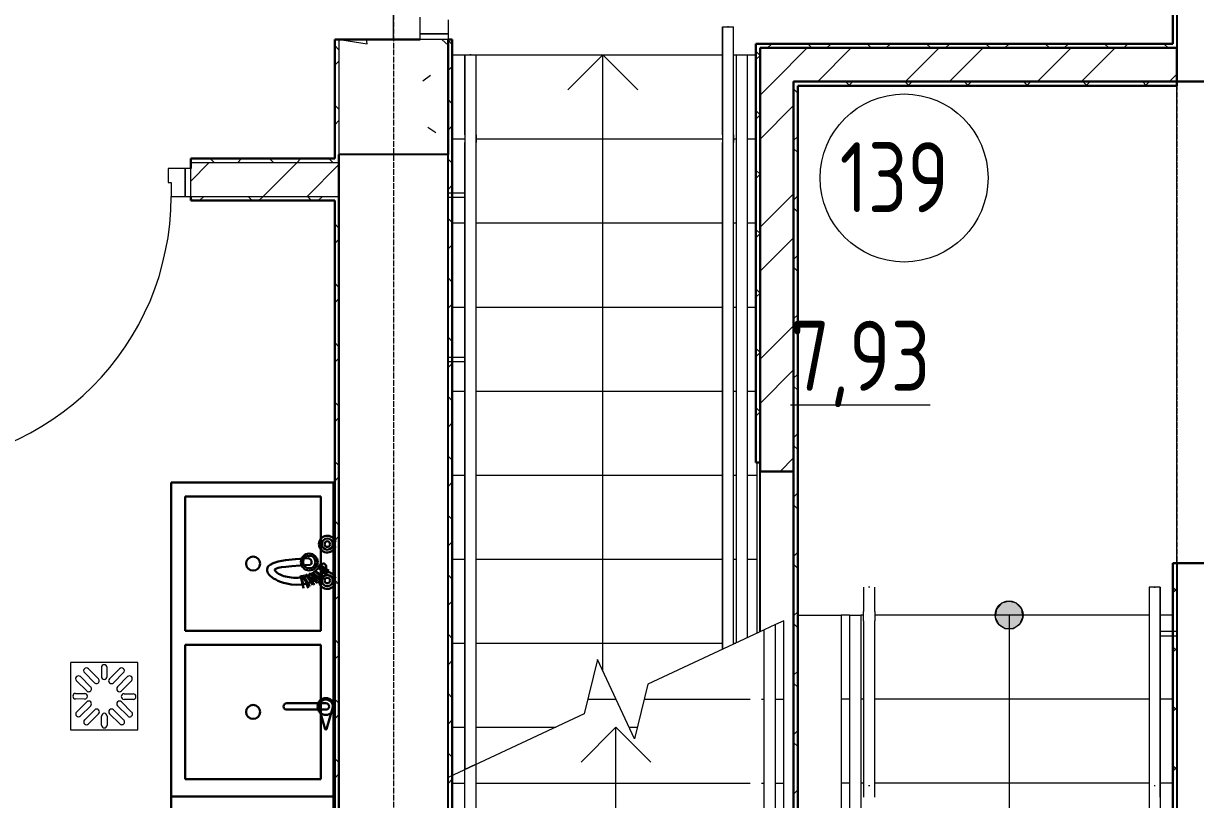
# Model space of a CAD drawing. Header units: millimetres. Extents: x -695119 to 412940, y -249585 to 622758.
# Drawn here: x 35872 to 40061, y -29629 to -26858 of the extents above; entities that cross this region are included whole.
import ezdxf

# ---------------------------------------------------------------- set-up
doc = ezdxf.new("R2010")
doc.units = ezdxf.units.MM
doc.linetypes.add('ADSK_Линия сетки', pattern=[25, 20, -2.5, 0, -2.5])
for name, color, linetype, lineweight in [('Каркас_Импост', 8, 'Continuous', 9), ('Лестницы', 8, 'Continuous', 9), ('Линии', 7, 'Continuous', 9), ('Марки помещений', 8, 'Continuous', 20), ('Монтажный зазор', 8, 'Continuous', 9), ('Ограждение', 8, 'Continuous', 9), ('Оси', 252, 'Continuous', 9), ('Панель', 252, 'Continuous', 30), ('Перекрытия', 7, 'Continuous', 18), ('Поручни', 8, 'Continuous', 9), ('Стены разрез', 7, 'Continuous', 30), ('Стены штриховка', 7, 'Continuous', 9), ('Стрелки вверх', 7, 'Continuous', 18)]:
    doc.layers.add(name, color=color, linetype=linetype, lineweight=lineweight)
doc.layers.add('Стены', color=194, linetype='Continuous')
doc.styles.add('GOST 2.304 type A_1', font='', dxfattribs={"height": 350})
doc.styles.get('GOST 2.304 type A_1').set_extended_font_data('GOST 2.304 type A')

# ---------------------------------------------------------------- blocks, each defined once
blk = doc.blocks.new('1 этаж')
at = {"layer": 'Стрелки вверх', "true_color": 0x636466}
h = blk.add_hatch(color=251, dxfattribs=at)
edge = h.paths.add_edge_path()
edge.add_arc((-5555.8, -110147.4), 50, 0, 360)
blk.add_hatch(color=251, dxfattribs=at).paths.add_polyline_path([(-5541.7, -110195.3), (-5518, -110180.1), (-5506.3, -110154.5), (-5510.3, -110126.6), (-5528.8, -110105.3), (-5555.8, -110097.4), (-5582.8, -110105.3), (-5601.3, -110126.6), (-5605.3, -110154.5), (-5593.6, -110180.1), (-5569.9, -110195.3)])
at = {"layer": 'Каркас_Импост', "color": 251, "true_color": 0x636466}
for p, q in [((-7660.8, -108072.4), (-7660.8, -108012.4)), ((-7560.8, -108022.4), (-7560.8, -108072.4)), ((-7560.8, -108072.4), (-7660.8, -108072.4)), ((-8500.8, -108552.4), (-8560.8, -108552.4)), ((-8560.8, -108552.4), (-8560.8, -108602.4)), ((-8500.8, -108652.4), (-8500.8, -108552.4)), ((-8560.8, -108602.4), (-8550.8, -108602.4)), ((-8550.8, -108602.4), (-8550.8, -108652.4)), ((-8550.8, -108652.4), (-8500.8, -108652.4))]:
    blk.add_line(p, q, dxfattribs=at)
at = {"layer": 'Лестницы', "color": 251, "true_color": 0x636466}
for p, q in [((-7545.8, -108147.4), (-7500.8, -108147.4)), ((-7460.8, -108147.4), (-6580.4, -108147.4)), ((-6540.4, -108147.4), (-6530.4, -108147.4)), ((-6490.4, -108147.4), (-6460.9, -108147.4)), ((-7545.8, -108447.4), (-7500.7, -108447.4)), ((-7545.8, -108447.4), (-7500.7, -108447.4)), ((-7460.9, -108447.4), (-6580.3, -108447.4)), ((-7460.9, -108447.4), (-6580.3, -108447.4)), ((-6540.5, -108447.4), (-6530.4, -108447.4)), ((-6540.5, -108447.4), (-6530.4, -108447.4)), ((-6490.4, -108447.4), (-6460.9, -108447.4)), ((-6490.4, -108447.4), (-6460.9, -108447.4)), ((-7545.8, -108747.4), (-7500.8, -108747.4)), ((-7545.8, -108747.4), (-7500.8, -108747.4)), ((-7460.8, -108747.4), (-6580.4, -108747.4)), ((-7460.8, -108747.4), (-6580.4, -108747.4)), ((-6540.4, -108747.4), (-6530.4, -108747.4)), ((-6540.4, -108747.4), (-6530.4, -108747.4)), ((-6490.4, -108747.4), (-6460.9, -108747.4)), ((-6490.4, -108747.4), (-6460.9, -108747.4)), ((-7545.8, -109047.4), (-7500.8, -109047.4)), ((-7545.8, -109047.4), (-7500.8, -109047.4)), ((-7460.8, -109047.4), (-6580.4, -109047.4)), ((-7460.8, -109047.4), (-6580.4, -109047.4)), ((-6540.4, -109047.4), (-6530.4, -109047.4)), ((-6540.4, -109047.4), (-6530.4, -109047.4)), ((-6490.4, -109047.4), (-6460.9, -109047.4)), ((-6490.4, -109047.4), (-6460.9, -109047.4)), ((-7545.8, -109347.4), (-7500.8, -109347.4)), ((-7545.8, -109347.4), (-7500.8, -109347.4)), ((-7460.8, -109347.4), (-6580.4, -109347.4)), ((-7460.8, -109347.4), (-6580.4, -109347.4)), ((-6540.4, -109347.4), (-6530.4, -109347.4)), ((-6540.4, -109347.4), (-6530.4, -109347.4)), ((-6490.4, -109347.4), (-6460.9, -109347.4)), ((-6490.4, -109347.4), (-6460.9, -109347.4)), ((-6455.8, -109647.4), (-6455.8, -109602.4)), ((-7545.8, -109647.4), (-7500.8, -109647.4)), ((-7545.8, -109647.4), (-7500.8, -109647.4)), ((-7460.8, -109647.4), (-6580.4, -109647.4)), ((-7460.8, -109647.4), (-6580.4, -109647.4)), ((-6540.4, -109647.4), (-6530.4, -109647.4)), ((-6540.4, -109647.4), (-6530.4, -109647.4)), ((-6490.4, -109647.4), (-6455.8, -109647.4)), ((-6490.4, -109647.4), (-6455.8, -109647.4)), ((-6455.8, -109947.4), (-6455.8, -109647.4)), ((-7545.8, -109947.4), (-7500.8, -109947.4)), ((-7545.8, -109947.4), (-7500.8, -109947.4)), ((-7460.8, -109947.4), (-6580.4, -109947.4)), ((-7460.8, -109947.4), (-6580.4, -109947.4)), ((-6540.4, -109947.4), (-6530.4, -109947.4)), ((-6540.4, -109947.4), (-6530.4, -109947.4)), ((-6490.4, -109947.4), (-6455.8, -109947.4)), ((-6490.4, -109947.4), (-6455.8, -109947.4)), ((-6455.8, -110211.9), (-6455.8, -109947.4)), ((-6360.8, -110167.6), (-6390.8, -110181.6)), ((-6360.8, -110447.4), (-6360.8, -110167.6)), ((-6125.8, -110147.4), (-6155.8, -110147.4)), ((-6155.8, -110147.4), (-6155.8, -110447.4)), ((-6125.8, -110147.4), (-6155.8, -110147.4)), ((-6075.8, -110147.4), (-6085.8, -110147.4)), ((-6075.8, -110147.4), (-6085.8, -110147.4)), ((-5055.8, -110147.4), (-6036, -110147.4)), ((-5055.8, -110147.4), (-6036, -110147.4)), ((-4970.8, -110147.4), (-5015.8, -110147.4)), ((-4970.8, -110147.4), (-5015.8, -110147.4)), ((-6430.8, -110200.2), (-6847.5, -110394.5)), ((-7545.8, -110247.4), (-7500.8, -110247.4)), ((-7545.8, -110247.4), (-7500.8, -110247.4)), ((-7460.8, -110247.4), (-6580.4, -110247.4)), ((-7460.8, -110247.4), (-6580.4, -110247.4)), ((-6540.4, -110247.4), (-6531.9, -110247.4)), ((-6540.4, -110247.4), (-6531.9, -110247.4)), ((-7026.8, -110305.8), (-7074.1, -110500.2)), ((-6894.8, -110589), (-7026.8, -110305.8)), ((-6847.5, -110394.5), (-6894.8, -110589)), ((-7061.3, -110447.4), (-6960.8, -110447.4)), ((-7061.3, -110447.4), (-6960.8, -110447.4)), ((-6860.4, -110447.4), (-6480.8, -110447.4)), ((-6860.4, -110447.4), (-6480.8, -110447.4)), ((-6440.8, -110447.4), (-6430.8, -110447.4)), ((-6440.8, -110447.4), (-6430.8, -110447.4)), ((-6390.8, -110447.4), (-6360.8, -110447.4)), ((-6390.8, -110447.4), (-6360.8, -110447.4)), ((-6360.8, -110747.4), (-6360.8, -110447.4)), ((-6155.8, -110447.4), (-6155.8, -110747.4)), ((-6125.8, -110447.4), (-6155.8, -110447.4)), ((-6125.8, -110447.4), (-6155.8, -110447.4)), ((-6075.8, -110447.4), (-6085.8, -110447.4)), ((-6075.8, -110447.4), (-6085.8, -110447.4)), ((-5055.8, -110447.4), (-6035.8, -110447.4)), ((-5055.8, -110447.4), (-6035.8, -110447.4)), ((-4970.8, -110447.4), (-5015.8, -110447.4)), ((-4970.8, -110447.4), (-5015.8, -110447.4)), ((-7074.1, -110500.2), (-7560.8, -110727.2)), ((-7545.8, -110547.4), (-7500.8, -110547.4)), ((-7545.8, -110547.4), (-7500.8, -110547.4)), ((-7460.8, -110547.4), (-7175.3, -110547.4)), ((-7460.8, -110547.4), (-7175.3, -110547.4)), ((-6914.2, -110547.4), (-6884.7, -110547.4)), ((-6914.2, -110547.4), (-6884.7, -110547.4)), ((-7545.8, -110747.4), (-7500.8, -110747.4)), ((-7545.8, -110747.4), (-7500.8, -110747.4)), ((-7460.8, -110747.4), (-6480.8, -110747.4)), ((-7460.8, -110747.4), (-6480.8, -110747.4)), ((-6440.8, -110747.4), (-6430.8, -110747.4)), ((-6440.8, -110747.4), (-6430.8, -110747.4)), ((-6390.8, -110747.4), (-6360.8, -110747.4)), ((-6390.8, -110747.4), (-6360.8, -110747.4)), ((-6360.8, -111047.4), (-6360.8, -110747.4)), ((-6155.8, -110747.4), (-6155.8, -111047.4)), ((-6125.8, -110747.4), (-6155.8, -110747.4)), ((-6125.8, -110747.4), (-6155.8, -110747.4)), ((-6075.8, -110747.4), (-6085.8, -110747.4)), ((-6075.8, -110747.4), (-6085.8, -110747.4)), ((-5055.8, -110747.4), (-6035.8, -110747.4)), ((-5055.8, -110747.4), (-6035.8, -110747.4)), ((-4970.8, -110747.4), (-5015.8, -110747.4)), ((-4970.8, -110747.4), (-5015.8, -110747.4))]:
    blk.add_line(p, q, dxfattribs=at)
at = {"layer": 'Линии', "color": 251, "lineweight": 30, "true_color": 0x636466}
for p, q in [((-8550.9, -110795), (-8550.9, -109673.8)), ((-7970.5, -109673.8), (-8550.9, -109673.8)), ((-7970.5, -109673.8), (-7970.5, -110795)), ((-8500.2, -110203.4), (-8500.2, -109724.5)), ((-8500.2, -109724.5), (-8015.6, -109724.5)), ((-8015.6, -109724.5), (-8015.6, -110203.4)), ((-8088.9, -110006.2), (-8077.4, -110052)), ((-8077.4, -110052), (-8083.4, -110004.8)), ((-8060.7, -110051.3), (-8078.3, -110004.2)), ((-8078.3, -110004.2), (-8054.7, -110045.2)), ((-8044.3, -110039.2), (-8069.8, -110001.4)), ((-8038.2, -110040), (-8060.5, -110006.8)), ((-8060.5, -110006.8), (-8028.2, -110033.3)), ((-8057.3, -109998.3), (-8027.6, -110028)), ((-8049.4, -110000.5), (-8019.2, -110022.3)), ((-8045.8, -109995.5), (-8012.3, -110020.6)), ((-8038.1, -109989.3), (-8004.3, -110017.5)), ((-8004.3, -110011.8), (-8038.1, -109989.3)), ((-7993.1, -110000.6), (-8026.9, -109972.4)), ((-8026.9, -109972.4), (-7987.4, -109994.9)), ((-8026.9, -109978), (-7993.1, -110006.2)), ((-7987.4, -109989.3), (-8021.2, -109966.8)), ((-8015.6, -110203.4), (-8500.2, -110203.4)), ((-8500.2, -110733), (-8500.2, -110254.1)), ((-8500.2, -110254.1), (-8015.6, -110254.1)), ((-8015.6, -110254.1), (-8015.6, -110733)), ((-8137.5, -110462.6), (-7997.6, -110462.6)), ((-7997.6, -110485.1), (-8137.5, -110485.1)), ((-8000.3, -110554.5), (-8021.7, -110480.8)), ((-7995, -110554.5), (-7973.6, -110480.8)), ((-8015.6, -110733), (-8500.2, -110733)), ((-8550.9, -112445.9), (-8550.9, -110795)), ((-7970.5, -110795), (-8550.9, -110795)), ((-7970.5, -110795), (-8550.9, -110795)), ((-7970.5, -110795), (-7970.5, -112445.9))]:
    blk.add_line(p, q, dxfattribs=at)
at = {"layer": 'Линии', "color": 251, "true_color": 0x636466}
for p, q in [((-8670.2, -110317.4), (-8910.9, -110317.4)), ((-8910.2, -110317.9), (-8910.2, -110557.9)), ((-8810.4, -110375.2), (-8846.6, -110339)), ((-8799.9, -110334.6), (-8799.9, -110367)), ((-8779.9, -110367), (-8779.9, -110334.6)), ((-8735, -110339), (-8771.2, -110375.2)), ((-8670.2, -110557.9), (-8670.2, -110317.4)), ((-8852.4, -110418.3), (-8888.6, -110382.1)), ((-8875, -110367.4), (-8838.8, -110403.6)), ((-8860.7, -110353.1), (-8824.5, -110389.3)), ((-8757, -110389.3), (-8720.8, -110353.1)), ((-8742.7, -110403.6), (-8706.5, -110367.4)), ((-8691.8, -110382.1), (-8728.1, -110418.3)), ((-8859.8, -110447.4), (-8892.2, -110447.2)), ((-8892.1, -110427.2), (-8859.7, -110427.4)), ((-8888.6, -110493.7), (-8852.4, -110457.5)), ((-8728.1, -110457.5), (-8691.8, -110493.7)), ((-8686.7, -110448.6), (-8719, -110448.4)), ((-8718.9, -110428.4), (-8686.5, -110428.6)), ((-8838.3, -110471.7), (-8874.5, -110507.9)), ((-8860.2, -110522.2), (-8824, -110485.9)), ((-8809.8, -110500.1), (-8846.1, -110536.3)), ((-8799.4, -110540.7), (-8799.4, -110508.3)), ((-8779.4, -110508.3), (-8779.4, -110540.7)), ((-8734.4, -110536.3), (-8770.6, -110500.1)), ((-8756.5, -110485.9), (-8720.3, -110522.2)), ((-8706, -110507.9), (-8742.2, -110471.7)), ((-8910.2, -110557.9), (-8670.2, -110557.9))]:
    blk.add_line(p, q, dxfattribs=at)
at = {"layer": 'Линии', "color": 251, "lineweight": 30, "true_color": 0x636466}
for centre, radius in [((-7992.6, -109894.1), 20), ((-7992.6, -109894.1), 10), ((-8257.9, -109963.9), 25), ((-8057, -109958.1), 30), ((-8057, -109958.1), 22.2), ((-7992.6, -110024.1), 20), ((-7992.6, -110024.1), 10), ((-7997.6, -110473.8), 30), ((-8257.9, -110493.6), 25)]:
    blk.add_circle(centre, radius, dxfattribs=at)
for centre, radius, start, end in [((-7992.6, -109894.1), 30, 16.4282, 343.5718), ((-8062.8, -109958.1), 14.1, 312.3863, 81.5486), ((-8007.4, -109974.9), 11.2, 321.6726, 97.6124), ((-7992.6, -110024.1), 30, 16.4282, 343.5718), ((-8137.5, -110473.8), 11.3, 90, 270), ((-7997.6, -110473.8), 25, 343.8724, 196.1276), ((-7997.6, -110473.8), 11.3, 270, 90), ((-7997.6, -110553.8), 2.8, 196.1276, 343.8724)]:
    blk.add_arc(centre, radius, start, end, dxfattribs=at)
at = {"layer": 'Линии', "color": 251, "true_color": 0x636466}
for centre, start, end in [((-8853.7, -110346), 45, 225), ((-8789.9, -110334.6), 0, 180), ((-8727.9, -110346), 315, 135), ((-8882.1, -110374.5), 45, 225), ((-8817.4, -110382.3), 225, 45), ((-8789.9, -110367), 180, 0), ((-8764.1, -110382.3), 135, 315), ((-8699.5, -110374.5), 315, 135), ((-8845.3, -110411.2), 225, 45), ((-8735.1, -110411.2), 135, 315), ((-8892.1, -110437.2), 89.6219, 269.6219), ((-8859.8, -110437.4), 269.6219, 89.6219), ((-8845.3, -110464.6), 315, 135), ((-8735.1, -110464.6), 45, 225), ((-8719, -110438.4), 89.6219, 269.6219), ((-8686.6, -110438.6), 269.6219, 89.6219), ((-8881.5, -110500.8), 135, 315), ((-8816.9, -110493), 315, 135), ((-8789.4, -110508.3), 0, 180), ((-8763.6, -110493), 45, 225), ((-8698.9, -110500.8), 225, 45), ((-8853.1, -110529.2), 135, 315), ((-8789.4, -110540.7), 180, 0), ((-8727.3, -110529.2), 225, 45)]:
    blk.add_arc(centre, 10, start, end, dxfattribs=at)
at = {"layer": 'Линии', "color": 251, "lineweight": 30, "true_color": 0x636466}
for points, knots in [([(-8060.7, -109944.2), (-8199.1, -109951.5), (-8211.2, -109983.9), (-8203.2, -110006), (-8144.2, -110044.3), (-8037.6, -110044.4), (-7998.6, -109981.9)], [0, 0, 0, 0, 0.2141478, 0.3540224, 0.5722614, 0.84516, 0.84516, 0.84516, 0.84516]), ([(-8053.3, -109968.5), (-8162.1, -109974.2), (-8185.3, -109982.2), (-8175.4, -109994.1), (-8155, -110008.9), (-8093.6, -110019.4), (-8043.5, -110005), (-8008.9, -109963.8)], [0, 0, 0, 0, 0.1588424, 0.2283923, 0.3381749, 0.4869769, 0.6663289, 0.6663289, 0.6663289, 0.6663289])]:
    blk.add_open_spline(points, degree=3, knots=knots, dxfattribs=at)
at = {"layer": 'Марки помещений', "color": 251, "true_color": 0x636466}
blk.add_circle((-5931, -108586.7), 300, dxfattribs=at)
at = {"layer": 'Монтажный зазор', "color": 251, "true_color": 0x636466}
for p, q in [((-7660.8, -108092.4), (-7660.8, -108072.4)), ((-7660.8, -108072.4), (-7560.8, -108072.4)), ((-7560.8, -108072.4), (-7560.8, -108092.4)), ((-7560.8, -108092.4), (-7660.8, -108092.4)), ((-8500.8, -108552.4), (-8500.8, -108652.4)), ((-8480.8, -108552.4), (-8500.8, -108552.4)), ((-8480.8, -108652.4), (-8480.8, -108552.4)), ((-8500.8, -108652.4), (-8480.8, -108652.4))]:
    blk.add_line(p, q, dxfattribs=at)
at = {"layer": 'Ограждение', "color": 251, "true_color": 0x636466}
for p, q in [((-6580.4, -108047.4), (-6580.4, -108147.4)), ((-6580.4, -108047.4), (-6540.4, -108047.4)), ((-6580.4, -108432.5), (-6580.4, -108047.4)), ((-6558.1, -108047.4), (-6562.7, -108047.4)), ((-6540.4, -108147.4), (-6540.4, -108047.4)), ((-6540.4, -108432.5), (-6540.4, -108047.4)), ((-7500.8, -108147.4), (-7500.8, -108432.5)), ((-7500.8, -108147.4), (-7460.8, -108147.4)), ((-7500.8, -108432.5), (-7500.8, -108147.4)), ((-7500.8, -108147.4), (-7460.8, -108147.4)), ((-7500.8, -108432.5), (-7500.8, -108147.4)), ((-7478.5, -108147.4), (-7483.1, -108147.4)), ((-7460.8, -108432.5), (-7460.8, -108147.4)), ((-7460.8, -108432.5), (-7460.8, -108147.4)), ((-7460.8, -108432.5), (-7460.8, -108147.4)), ((-6580.4, -108147.4), (-6580.4, -108432.5)), ((-6540.4, -108432.5), (-6540.4, -108147.4)), ((-7500.8, -108432.5), (-7500.8, -108459.8)), ((-7500.8, -108432.5), (-7500.8, -108459.8)), ((-7500.8, -108432.5), (-7500.8, -108449)), ((-7500.8, -108432.5), (-7500.8, -108449)), ((-7500.8, -108448.9), (-7500.8, -110699.2)), ((-7460.8, -108432.5), (-7460.8, -108459.8)), ((-7460.8, -108432.5), (-7460.8, -108459.8)), ((-7460.8, -108432.5), (-7460.8, -108449)), ((-7460.8, -108432.5), (-7460.8, -108449)), ((-7460.8, -110680.5), (-7460.8, -108448.9)), ((-6580.4, -108432.5), (-6580.4, -108459.8)), ((-6580.4, -108432.5), (-6580.4, -108449)), ((-6580.4, -108432.5), (-6580.4, -108449)), ((-6580.4, -108448.9), (-6580.4, -110270)), ((-6540.4, -108432.5), (-6540.4, -108459.8)), ((-6540.4, -108432.5), (-6540.4, -108449)), ((-6540.4, -108432.5), (-6540.4, -108449)), ((-6540.4, -110251.3), (-6540.4, -108448.9)), ((-7500.8, -110699.2), (-7500.8, -108459.8)), ((-7500.8, -110699.2), (-7500.8, -108459.8)), ((-7460.8, -110680.5), (-7460.8, -108459.8)), ((-7460.8, -110680.5), (-7460.8, -108459.8)), ((-6580.4, -110270), (-6580.4, -108459.8)), ((-6540.4, -110251.3), (-6540.4, -108459.8)), ((-7500.8, -108640.6), (-7560.8, -108640.6)), ((-7560.8, -108655.6), (-7500.8, -108655.6)), ((-7500.8, -109227.5), (-7560.8, -109227.5)), ((-7560.8, -109242.5), (-7500.8, -109242.5)), ((-6075.8, -110047.4), (-6075.8, -110134.5)), ((-6053.5, -110047.4), (-6058.1, -110047.4)), ((-6035.8, -110134.5), (-6035.8, -110047.4)), ((-5055.8, -110047.4), (-5055.8, -110798)), ((-5015.8, -110047.4), (-5055.8, -110047.4)), ((-5055.8, -110047.4), (-5055.8, -111036.1)), ((-5015.8, -110798), (-5015.8, -110047.4)), ((-5015.8, -110047.4), (-5015.8, -111036.1)), ((-6075.8, -110168.3), (-6075.8, -110798)), ((-6035.8, -110798), (-6035.8, -110168.3)), ((-4955.8, -110206.4), (-5015.8, -110206.4)), ((-5015.8, -110221.4), (-4955.8, -110221.4)), ((-7460.8, -110680.5), (-7500.8, -110699.2)), ((-7500.8, -111636.1), (-7500.8, -110699.2)), ((-7460.8, -111636.1), (-7460.8, -110680.5)), ((-6053.7, -110756.7), (-6057.9, -110756.7)), ((-5033.7, -110756.7), (-5037.9, -110756.7))]:
    blk.add_line(p, q, dxfattribs=at)
at = {"layer": 'Ограждение', "color": 251, "true_color": 0x636466, "flags": 128}
for points in [[(-7500.8, -108432.5), (-7500.8, -108433.7), (-7500.8, -108434.9), (-7500.8, -108436.1), (-7500.8, -108437.3), (-7500.8, -108438.5), (-7500.8, -108439.7), (-7500.8, -108440.8), (-7500.8, -108442), (-7500.8, -108443.1), (-7500.8, -108444.2), (-7500.8, -108445.3), (-7500.8, -108446.4), (-7500.8, -108447.5), (-7500.8, -108448.5), (-7500.8, -108448.9)], [(-7500.8, -108432.5), (-7500.8, -108433.7), (-7500.8, -108434.9), (-7500.8, -108436.1), (-7500.8, -108437.3), (-7500.8, -108438.5), (-7500.8, -108439.7), (-7500.8, -108440.8), (-7500.8, -108442), (-7500.8, -108443.1), (-7500.8, -108444.2), (-7500.8, -108445.3)], [(-7460.8, -108448.9), (-7460.8, -108447.9), (-7460.8, -108446.8), (-7460.8, -108445.8), (-7460.8, -108444.7), (-7460.8, -108443.6), (-7460.8, -108442.4), (-7460.8, -108441.3), (-7460.8, -108440.2), (-7460.8, -108439), (-7460.8, -108437.8), (-7460.8, -108436.6), (-7460.8, -108435.4), (-7460.8, -108434.2), (-7460.8, -108433), (-7460.8, -108432.5)], [(-7460.8, -108445.8), (-7460.8, -108444.7), (-7460.8, -108443.6), (-7460.8, -108442.4), (-7460.8, -108441.3), (-7460.8, -108440.2), (-7460.8, -108439), (-7460.8, -108437.8), (-7460.8, -108436.6), (-7460.8, -108435.4), (-7460.8, -108434.2), (-7460.8, -108433)], [(-6580.4, -108432.5), (-6580.4, -108433.7), (-6580.4, -108434.9), (-6580.4, -108436.1), (-6580.4, -108437.3), (-6580.4, -108438.5), (-6580.4, -108439.7), (-6580.4, -108440.8), (-6580.4, -108442), (-6580.4, -108443.1), (-6580.4, -108444.2), (-6580.4, -108445.3), (-6580.4, -108446.4), (-6580.4, -108447.5), (-6580.4, -108448.5), (-6580.4, -108448.9)], [(-6580.4, -108432.5), (-6580.4, -108433.7), (-6580.4, -108434.9), (-6580.4, -108436.1), (-6580.4, -108437.3), (-6580.4, -108438.5), (-6580.4, -108439.7), (-6580.4, -108440.8), (-6580.4, -108442), (-6580.4, -108443.1), (-6580.4, -108444.2), (-6580.4, -108445.3)], [(-6540.4, -108448.9), (-6540.4, -108447.9), (-6540.4, -108446.8), (-6540.4, -108445.8), (-6540.4, -108444.7), (-6540.4, -108443.6), (-6540.4, -108442.4), (-6540.4, -108441.3), (-6540.4, -108440.2), (-6540.4, -108439), (-6540.4, -108437.8), (-6540.4, -108436.6), (-6540.4, -108435.4), (-6540.4, -108434.2), (-6540.4, -108433), (-6540.4, -108432.5)], [(-6540.4, -108445.8), (-6540.4, -108444.7), (-6540.4, -108443.6), (-6540.4, -108442.4), (-6540.4, -108441.3), (-6540.4, -108440.2), (-6540.4, -108439), (-6540.4, -108437.8), (-6540.4, -108436.6), (-6540.4, -108435.4), (-6540.4, -108434.2), (-6540.4, -108433)], [(-5037.8, -110047.4), (-5035.8, -110047.4), (-5033.8, -110047.4)], [(-6075.8, -110168.3), (-6075.8, -110165.8), (-6075.8, -110163.2), (-6075.8, -110160.7), (-6075.8, -110158.1), (-6075.8, -110155.4), (-6075.8, -110152.7), (-6075.8, -110150), (-6075.8, -110147.3), (-6075.8, -110144.5), (-6075.8, -110141.7), (-6075.8, -110138.9), (-6075.8, -110136.1), (-6075.8, -110134.5)], [(-6035.8, -110134.5), (-6035.8, -110137.3), (-6035.8, -110140.1), (-6035.8, -110142.9), (-6035.8, -110145.7), (-6035.8, -110148.4), (-6035.8, -110151.2), (-6035.8, -110153.9), (-6035.8, -110156.5), (-6035.8, -110159.2), (-6035.8, -110161.8), (-6035.8, -110164.3), (-6035.8, -110166.8), (-6035.8, -110168.3)]]:
    blk.add_lwpolyline(points, dxfattribs=at)
at = {"layer": 'Оси', "color": 251, "linetype": 'ADSK_Линия сетки', "true_color": 0x636466}
for p, q in [((-7755.8, -96281.4), (-7755.8, -116493.8)), ((-4955.8, -96281.4), (-4955.8, -116493.8))]:
    blk.add_line(p, q, dxfattribs=at)
at = {"layer": 'Панель', "color": 251, "lineweight": 9, "true_color": 0x636466}
blk.add_arc((-9510.8, -108652.4), 960, 270, 0, dxfattribs=at)
at = {"layer": 'Перекрытия', "color": 251, "true_color": 0x636466}
for p, q in [((-7755.8, -108092.4), (-7755.8, -106992.4)), ((-7545.8, -108147.4), (-7500.8, -108147.4)), ((-7460.8, -108147.4), (-6580.4, -108147.4)), ((-6540.4, -108147.4), (-6530.4, -108147.4)), ((-6490.4, -108147.4), (-6460.9, -108147.4)), ((-4955.8, -109962.4), (-4955.8, -108257.4)), ((-6310.9, -110147.4), (-6155.8, -110147.4))]:
    blk.add_line(p, q, dxfattribs=at)
at = {"layer": 'Поручни', "color": 251, "true_color": 0x636466}
for p, q in [((-6530.4, -108147.4), (-6490.4, -108147.4)), ((-6530.4, -108447.4), (-6530.4, -108147.4)), ((-6490.4, -108447.4), (-6490.4, -108147.4)), ((-6530.4, -110246.7), (-6530.4, -108447.4)), ((-6490.4, -110228), (-6490.4, -108447.4)), ((-6125.8, -110147.4), (-6085.8, -110147.4)), ((-6125.8, -110147.4), (-6125.8, -111047.4)), ((-6085.8, -110147.4), (-6085.8, -111047.4)), ((-6390.8, -110181.6), (-6430.8, -110200.2)), ((-6390.8, -110181.6), (-6430.8, -110200.2)), ((-6430.8, -111417.4), (-6430.8, -110200.2)), ((-6390.8, -111377.4), (-6390.8, -110181.6))]:
    blk.add_line(p, q, dxfattribs=at)
at = {"layer": 'Стены', "color": 251, "true_color": 0x636466}
for p, q in [((-4955.8, -106942.4), (-4955.8, -108122.4)), ((-7560.8, -108502.4), (-7950.8, -108502.4)), ((-7560.8, -111019.7), (-7560.8, -108502.4)), ((-6445.9, -110207.3), (-6445.9, -109634.3)), ((-4955.8, -109962.4), (-4955.8, -112532.4))]:
    blk.add_line(p, q, dxfattribs=at)
at = {"layer": 'Стены разрез', "color": 251, "true_color": 0x636466}
for p, q in [((-4970.8, -106957.4), (-4970.8, -108107.4)), ((-7660.8, -108092.4), (-7965.8, -108092.4)), ((-7965.8, -108092.4), (-7965.8, -108517.4)), ((-7545.8, -108092.4), (-7560.8, -108092.4)), ((-7560.8, -108092.4), (-7560.8, -108502.4)), ((-7545.8, -111020), (-7545.8, -108092.4)), ((-4970.8, -108107.4), (-6460.9, -108107.4)), ((-6460.9, -108107.4), (-6460.9, -109602.4)), ((-4955.8, -108122.4), (-6445.9, -108122.4)), ((-6445.9, -109634.3), (-6445.9, -108122.4)), ((-4955.8, -108257.4), (-4955.8, -108122.4)), ((-4455.8, -108242.4), (-6325.9, -108242.4)), ((-6325.9, -108242.4), (-6325.9, -111347.4)), ((-6310.9, -108257.4), (-4955.8, -108257.4)), ((-6310.9, -111347.4), (-6310.9, -108257.4)), ((-8480.8, -108517.4), (-8480.8, -108552.4)), ((-7965.8, -108517.4), (-8480.8, -108517.4)), ((-7950.8, -108652.4), (-7950.8, -108502.4)), ((-8480.8, -108652.4), (-8480.8, -108667.4)), ((-7950.8, -112547.4), (-7950.8, -108652.4)), ((-8480.8, -108667.4), (-7965.8, -108667.4)), ((-7965.8, -108667.4), (-7965.8, -112532.4)), ((-6460.9, -109602.4), (-6445.9, -109602.4)), ((-6445.9, -109634.3), (-6325.9, -109634.3)), ((-4455.8, -109962.4), (-4970.8, -109962.4)), ((-4970.8, -109962.4), (-4970.8, -112532.4))]:
    blk.add_line(p, q, dxfattribs=at)
at = {"layer": 'Стены разрез', "color": 251, "linetype": 'Continuous', "lineweight": 9, "true_color": 0x636466}
for p, q in [((-7950.8, -108128.9), (-7965.8, -108113.9)), ((-7940.5, -108093.4), (-7939.6, -108092.4)), ((-7940.5, -108093.4), (-7850.2, -108107.4)), ((-7850.4, -108107.2), (-7852.1, -108092.4)), ((-7583, -108092.4), (-7560.8, -108112.7)), ((-7545.8, -108109.7), (-7560.8, -108094.7)), ((-6419.1, -108122.4), (-6404.1, -108107.4)), ((-6397, -108242.4), (-6277, -108122.4)), ((-6260.3, -108122.4), (-6275.3, -108107.4)), ((-6239.8, -108242.4), (-6119.8, -108122.4)), ((-6207, -108122.4), (-6192, -108107.4)), ((-6048.2, -108122.4), (-6063.2, -108107.4)), ((-5994.9, -108122.4), (-5979.9, -108107.4)), ((-5925.5, -108242.4), (-5805.5, -108122.4)), ((-5836, -108122.4), (-5851, -108107.4)), ((-5782.7, -108122.4), (-5767.7, -108107.4)), ((-5768.4, -108242.4), (-5648.4, -108122.4)), ((-5623.9, -108122.4), (-5638.9, -108107.4)), ((-5570.6, -108122.4), (-5555.6, -108107.4)), ((-5454.1, -108242.4), (-5334.1, -108122.4)), ((-5411.8, -108122.4), (-5426.8, -108107.4)), ((-5358.5, -108122.4), (-5343.5, -108107.4)), ((-5296.9, -108242.4), (-5176.9, -108122.4)), ((-5199.6, -108122.4), (-5214.6, -108107.4)), ((-5146.3, -108122.4), (-5131.3, -108107.4)), ((-4987.5, -108122.4), (-5002.5, -108107.4)), ((-6445.9, -108148.9), (-6460.9, -108133.9)), ((-6460.9, -108164.1), (-6445.9, -108149.1)), ((-7965.8, -108184.1), (-7950.8, -108169.1)), ((-7560.8, -108203.4), (-7545.8, -108188.4)), ((-7650.9, -108240.2), (-7624.3, -108219.8)), ((-6445.9, -108291.3), (-6397, -108242.4)), ((-6125.3, -108257.4), (-6140.3, -108242.4)), ((-6129.9, -108257.4), (-6114.9, -108242.4)), ((-5913.2, -108257.4), (-5928.2, -108242.4)), ((-5917.7, -108257.4), (-5902.7, -108242.4)), ((-5701, -108257.4), (-5716, -108242.4)), ((-5705.6, -108257.4), (-5690.6, -108242.4)), ((-5488.9, -108257.4), (-5503.9, -108242.4)), ((-5493.5, -108257.4), (-5478.5, -108242.4)), ((-5276.8, -108257.4), (-5291.8, -108242.4)), ((-5281.3, -108257.4), (-5266.3, -108242.4)), ((-5064.6, -108257.4), (-5079.6, -108242.4)), ((-5069.2, -108257.4), (-5054.2, -108242.4)), ((-4982.6, -108242.4), (-4955.8, -108215.6)), ((-6310.9, -108283.9), (-6325.9, -108268.9)), ((-7950.8, -108341.1), (-7965.8, -108326.1)), ((-7545.8, -108321.8), (-7560.8, -108306.8)), ((-6445.9, -108448.4), (-6325.9, -108328.4)), ((-6445.9, -108361), (-6460.9, -108346)), ((-6460.9, -108376.3), (-6445.9, -108361.3)), ((-7965.8, -108396.3), (-7950.8, -108381.3)), ((-7633.4, -108405.7), (-7605.2, -108423.7)), ((-7560.8, -108415.5), (-7545.8, -108400.5)), ((-6325.9, -108453.4), (-6310.9, -108438.4)), ((-6310.9, -108496), (-6325.9, -108481)), ((-8480.8, -108597.5), (-8415.7, -108532.4)), ((-8395.9, -108532.4), (-8410.9, -108517.4)), ((-8314, -108532.4), (-8299, -108517.4)), ((-8221.4, -108652.4), (-8101.4, -108532.4)), ((-8183.8, -108532.4), (-8198.8, -108517.4)), ((-8101.9, -108532.4), (-8086.9, -108517.4)), ((-8064.2, -108652.4), (-7950.8, -108538.9)), ((-7971.6, -108532.4), (-7986.6, -108517.4)), ((-7545.8, -108533.9), (-7560.8, -108518.9)), ((-6445.9, -108573.2), (-6460.9, -108558.2)), ((-6460.9, -108588.4), (-6445.9, -108573.4)), ((-7560.8, -108627.6), (-7545.8, -108612.6)), ((-8473, -108667.4), (-8480.8, -108659.6)), ((-8449, -108667.4), (-8434, -108652.4)), ((-8260.9, -108667.4), (-8275.9, -108652.4)), ((-8236.9, -108667.4), (-8221.9, -108652.4)), ((-8048.8, -108667.4), (-8063.8, -108652.4)), ((-8024.8, -108667.4), (-8009.8, -108652.4)), ((-6445.9, -108762.7), (-6325.9, -108642.7)), ((-6325.9, -108665.5), (-6310.9, -108650.5)), ((-6310.9, -108708.2), (-6325.9, -108693.2)), ((-7950.8, -108765.3), (-7965.8, -108750.3)), ((-7545.8, -108746.1), (-7560.8, -108731.1)), ((-6445.9, -108785.3), (-6460.9, -108770.3)), ((-6460.9, -108800.5), (-6445.9, -108785.5)), ((-7965.8, -108820.5), (-7950.8, -108805.5)), ((-7560.8, -108839.8), (-7545.8, -108824.8)), ((-6445.9, -108919.9), (-6325.9, -108799.9)), ((-6325.9, -108877.7), (-6310.9, -108862.7)), ((-6310.9, -108920.3), (-6325.9, -108905.3)), ((-7545.8, -108958.2), (-7560.8, -108943.2)), ((-7950.8, -108977.5), (-7965.8, -108962.5)), ((-6445.9, -108997.4), (-6460.9, -108982.4)), ((-6460.9, -109012.7), (-6445.9, -108997.7)), ((-7965.8, -109032.6), (-7950.8, -109017.6)), ((-7560.8, -109051.9), (-7545.8, -109036.9)), ((-6325.9, -109089.8), (-6310.9, -109074.8)), ((-6445.9, -109234.2), (-6325.9, -109114.2)), ((-6310.9, -109132.4), (-6325.9, -109117.4)), ((-7545.8, -109170.3), (-7560.8, -109155.3)), ((-7950.8, -109189.6), (-7965.8, -109174.6)), ((-6445.9, -109209.6), (-6460.9, -109194.6)), ((-6460.9, -109224.8), (-6445.9, -109209.8)), ((-7965.8, -109244.8), (-7950.8, -109229.8)), ((-7560.8, -109264), (-7545.8, -109249)), ((-6445.9, -109391.4), (-6325.9, -109271.4)), ((-6325.9, -109301.9), (-6310.9, -109286.9)), ((-6310.9, -109344.6), (-6325.9, -109329.6)), ((-7545.8, -109382.5), (-7560.8, -109367.5)), ((-7950.8, -109401.7), (-7965.8, -109386.7)), ((-6445.9, -109421.7), (-6460.9, -109406.7)), ((-7965.8, -109456.9), (-7950.8, -109441.9)), ((-7560.8, -109476.2), (-7545.8, -109461.2)), ((-6460.9, -109436.9), (-6445.9, -109421.9)), ((-6325.9, -109514.1), (-6310.9, -109499.1)), ((-6310.9, -109556.7), (-6325.9, -109541.7)), ((-7545.8, -109594.6), (-7560.8, -109579.6)), ((-6374.5, -109634.3), (-6325.9, -109585.7)), ((-7950.8, -109613.9), (-7965.8, -109598.9)), ((-7965.8, -109669), (-7950.8, -109654)), ((-7560.8, -109688.3), (-7545.8, -109673.3)), ((-6325.9, -109726.2), (-6310.9, -109711.2)), ((-6310.9, -109768.8), (-6325.9, -109753.8)), ((-7545.8, -109806.7), (-7560.8, -109791.7)), ((-7950.8, -109826), (-7965.8, -109811)), ((-7965.8, -109881.2), (-7950.8, -109866.2)), ((-7560.8, -109900.4), (-7545.8, -109885.4)), ((-6325.9, -109938.3), (-6310.9, -109923.3)), ((-7545.8, -110018.9), (-7560.8, -110003.9)), ((-6310.9, -109981), (-6325.9, -109966)), ((-7950.8, -110038.1), (-7965.8, -110023.1)), ((-4955.8, -110063.3), (-4970.8, -110048.3)), ((-7965.8, -110093.3), (-7950.8, -110078.3)), ((-4970.8, -110068.2), (-4955.8, -110053.2)), ((-7560.8, -110112.6), (-7545.8, -110097.6)), ((-6325.9, -110150.5), (-6310.9, -110135.5)), ((-7545.8, -110231), (-7560.8, -110216)), ((-6310.9, -110193.1), (-6325.9, -110178.1)), ((-7950.8, -110250.3), (-7965.8, -110235.3)), ((-7965.8, -110305.4), (-7950.8, -110290.4)), ((-4955.8, -110275.4), (-4970.8, -110260.4)), ((-4970.8, -110280.3), (-4955.8, -110265.3)), ((-7560.8, -110324.7), (-7545.8, -110309.7)), ((-6325.9, -110362.6), (-6310.9, -110347.6)), ((-6310.9, -110405.2), (-6325.9, -110390.2)), ((-7950.8, -110462.4), (-7965.8, -110447.4)), ((-7545.8, -110443.1), (-7560.8, -110428.1)), ((-7965.8, -110517.6), (-7950.8, -110502.6)), ((-4955.8, -110487.5), (-4970.8, -110472.5)), ((-4970.8, -110492.4), (-4955.8, -110477.4)), ((-7560.8, -110536.8), (-7545.8, -110521.8)), ((-6325.9, -110574.7), (-6310.9, -110559.7)), ((-6310.9, -110617.4), (-6325.9, -110602.4)), ((-7950.8, -110674.5), (-7965.8, -110659.5)), ((-7545.8, -110655.3), (-7560.8, -110640.3)), ((-7965.8, -110729.7), (-7950.8, -110714.7)), ((-4955.8, -110699.7), (-4970.8, -110684.7)), ((-4970.8, -110704.6), (-4955.8, -110689.6)), ((-7560.8, -110749), (-7545.8, -110734)), ((-6325.9, -110786.9), (-6310.9, -110771.9))]:
    blk.add_line(p, q, dxfattribs=at)
at = {"layer": 'Стены штриховка', "color": 251, "true_color": 0x636466}
for p, q in [((-7950.8, -108092.4), (-7950.8, -108502.4)), ((-7950.8, -108532.4), (-8480.8, -108532.4)), ((-8480.8, -108652.4), (-7950.8, -108652.4))]:
    blk.add_line(p, q, dxfattribs=at)
at = {"layer": 'Стрелки вверх', "color": 251, "true_color": 0x636466}
for p, q in [((-7008.3, -108147.4), (-7133.3, -108272.4)), ((-7008.3, -108447.4), (-7008.3, -108147.4)), ((-7008.3, -108147.4), (-6883.3, -108272.4)), ((-7008.3, -108747.4), (-7008.3, -108447.4)), ((-7008.3, -109047.4), (-7008.3, -108747.4)), ((-7008.3, -109347.4), (-7008.3, -109047.4)), ((-7008.3, -109647.4), (-7008.3, -109347.4)), ((-7008.3, -109947.4), (-7008.3, -109647.4)), ((-7008.3, -110247.4), (-7008.3, -109947.4)), ((-5601.3, -110126.6), (-5605.3, -110154.5)), ((-5582.8, -110105.3), (-5601.3, -110126.6)), ((-5555.8, -110097.4), (-5582.8, -110105.3)), ((-5528.8, -110105.3), (-5555.8, -110097.4)), ((-5510.3, -110126.6), (-5528.8, -110105.3)), ((-5506.3, -110154.5), (-5510.3, -110126.6)), ((-5605.3, -110154.5), (-5593.6, -110180.1)), ((-5555.8, -110147.4), (-5555.8, -110447.4)), ((-5518, -110180.1), (-5506.3, -110154.5)), ((-5593.6, -110180.1), (-5569.9, -110195.3)), ((-5569.9, -110195.3), (-5541.7, -110195.3)), ((-5541.7, -110195.3), (-5518, -110180.1)), ((-7008.3, -110345.5), (-7008.3, -110247.4)), ((-5555.8, -110447.4), (-5555.8, -110747.4)), ((-6960.8, -110547.4), (-7085.8, -110672.4)), ((-6960.8, -110747.4), (-6960.8, -110547.4)), ((-6960.8, -110547.4), (-6835.8, -110672.4)), ((-6960.8, -111047.4), (-6960.8, -110747.4)), ((-5555.8, -110747.4), (-5555.8, -111047.4))]:
    blk.add_line(p, q, dxfattribs=at)
blk.add_circle((-5555.8, -110147.4), 50, dxfattribs=at)
at = {"layer": 'Марки помещений', "color": 251, "true_color": 0x636466, "style": 'GOST 2.304 type A_1'}
for s, p in [('139', (-6161.4, -108709)), ('%%U7,93', (-6337.2, -109346.6))]:
    blk.add_text(s, height=250, dxfattribs=at).set_placement(p)

msp = doc.modelspace()

# ---------------------------------------------------------------- block references
msp.add_blockref('1 этаж', (44950.089, 81176.937))

doc.saveas('drawing.dxf')
